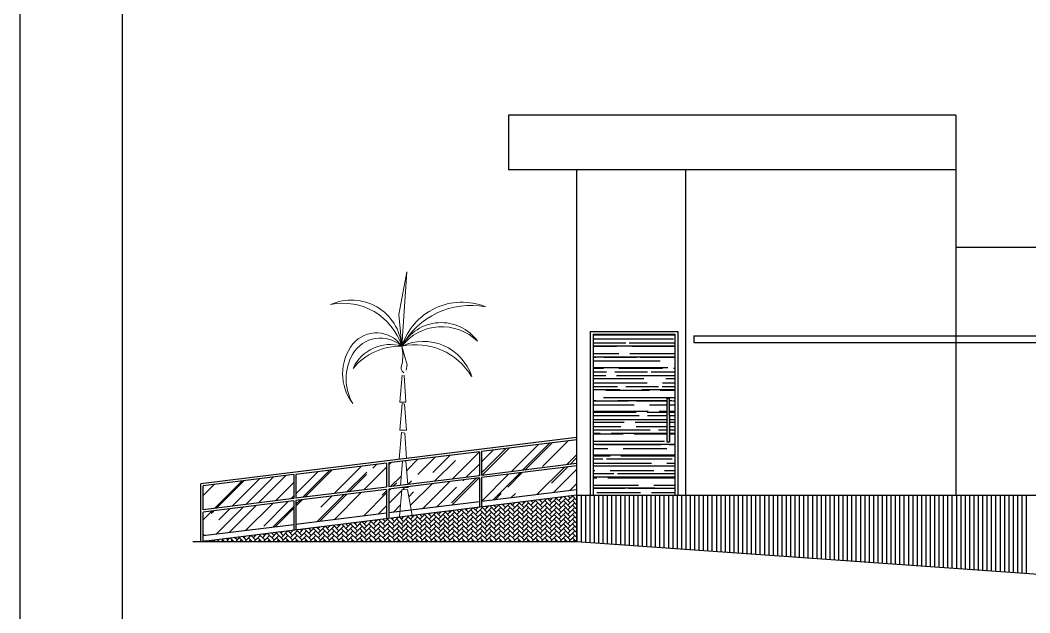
# Model space of a CAD drawing. Extents: x -165 to 197, y 154 to 653.
# Drawn here: x 10.19 to 28.7, y 460.81 to 471.67 of the extents above; entities that cross this region are included whole.
import ezdxf

# ---------------------------------------------------------------- set-up
doc = ezdxf.new("R2010")
doc.units = 0
doc.header["$MEASUREMENT"] = 0
doc.layers.get('0').update_dxf_attribs({"linetype": 'CONTINUOUS'})
for name, color, linetype, lineweight in [('AIT-PAREDE', 4, 'CONTINUOUS', 30), ('FININHA', 251, 'CONTINUOUS', 25), ('GESSO', 4, 'CONTINUOUS', 25), ('LAYOUT', 251, 'CONTINUOUS', 25), ('TERRENO', 252, 'CONTINUOUS', 25), ('VEGETAÇÃO', 82, 'CONTINUOUS', 0), ('vista 3', 7, 'CONTINUOUS', 25)]:
    doc.layers.add(name, color=color, linetype=linetype, lineweight=lineweight)
for name, color, linetype in [('DECK', 34, 'CONTINUOUS'), ('MARGEM', 4, 'CONTINUOUS'), ('PAREDE', 4, 'CONTINUOUS'), ('REVESTIMENTO', 9, 'CONTINUOUS')]:
    doc.layers.add(name, color=color, linetype=linetype)
pattern_1 = [(45, (-9.1222, -2.8034), (0.42426407, 1.13137085), [7.5, -1, 2.5, -0.5]), (45, (-8.82874, -2.1564), (-0.8237794, 0.1166726), [1.5, -0.165, 3, -0.375]), (45, (-9.24593, -2.3261), (1.60159686, 2.0753584), [4, -0.7, 2, -0.5])]

msp = doc.modelspace()

# ---------------------------------------------------------------- hatches: boundary and pattern name
at = {"layer": 'DECK'}
h = msp.add_hatch(dxfattribs=at)
h.set_pattern_fill('AR-RROOF', color=256, scale=0.2, style=0)
h.set_pattern_definition([(0, (124.62828, 394.1053), (0.44, 0.2), [3, -0.4, 1, -0.2]), (0, (124.89428, 394.2053), (-0.2, 0.266), [0.6, -0.066, 1.2, -0.15]), (0, (124.72828, 394.2753), (1.04, 0.134), [1.6, -0.28, 0.8, -0.2])])
h.paths.add_polyline_path([(22.198, 465.917), (20.696, 465.917), (20.696, 462.967), (22.198, 462.967)])
h.paths.add_polyline_path([(22.098, 464.742), (22.098, 463.942), (22.048, 463.942), (22.048, 464.742)])
at = {"layer": 'FININHA'}
h = msp.add_hatch(color=256, dxfattribs=at)
h.set_gradient(color1=(166, 168, 171), tint=1)
h.paths.add_polyline_path([(22.098, 464.742), (22.048, 464.742), (22.048, 463.942), (22.098, 463.942), (22.098, 464.223), (22.098, 464.442)])
at = {"layer": 'GESSO'}
h = msp.add_hatch(dxfattribs=at)
h.set_pattern_fill('AR-RROOF', color=256, scale=0.5, angle=45, style=0)
h.set_pattern_definition(pattern_1)
h.paths.add_polyline_path([(18.614, 463.285), (17.307, 463.124), (17.308, 463.11), (17.29, 463.11), (17.29, 463.07), (17.294, 463.07), (17.362, 462.694), (18.614, 462.848)])
h.paths.add_polyline_path([(17.193, 463.069), (17.29, 463.07), (17.29, 463.11), (17.195, 463.11), (16.952, 463.08), (16.952, 462.643), (17.158, 462.668)])
h.paths.add_polyline_path([(17.203, 463.591), (16.952, 463.56), (16.952, 463.121), (17.164, 463.147)])
h.paths.add_polyline_path([(18.614, 463.765), (17.245, 463.596), (17.266, 463.594), (17.303, 463.164), (18.614, 463.326)])
h.paths.add_polyline_path([(20.396, 463.546), (20.396, 463.985), (18.654, 463.77), (18.654, 463.331)])
h = msp.add_hatch(dxfattribs=at)
h.set_pattern_fill('AR-RROOF', color=256, scale=0.5, angle=45, style=0)
h.set_pattern_definition(pattern_1)
h.paths.add_polyline_path([(15.21, 462.906), (15.21, 463.345), (13.548, 463.14), (13.548, 462.701)])
h.paths.add_polyline_path([(13.548, 462.66), (13.548, 462.223), (15.21, 462.428), (15.21, 462.865)])
h.paths.add_polyline_path([(16.912, 463.075), (15.25, 462.87), (15.25, 462.433), (16.912, 462.638)])
h.paths.add_polyline_path([(16.912, 463.116), (16.912, 463.555), (15.25, 463.35), (15.25, 462.911)])
h = msp.add_hatch(dxfattribs=at)
h.set_pattern_fill('AR-RROOF', color=256, scale=0.5, angle=45, style=0)
h.set_pattern_definition(pattern_1)
h.paths.add_polyline_path([(20.396, 463.068), (20.396, 463.505), (18.654, 463.29), (18.654, 462.853)])
at = {"layer": 'REVESTIMENTO'}
h = msp.add_hatch(dxfattribs=at)
h.set_pattern_fill('AR-HBONE', color=256, scale=0.015, style=0)
h.set_pattern_definition([(45, (-9.122185, -2.80341), (0, 0.084852814), [0.18, -0.06]), (135, (-9.07976, -2.760985), (0, 0.084852814), [0.18, -0.06])])
h.paths.add_polyline_path([(20.396, 462.117), (20.396, 462.967), (13.548, 462.122), (13.548, 462.117)])

# ---------------------------------------------------------------- linework, layer by layer
msp.add_lwpolyline([(10.195, 493.944), (73.195, 493.944), (73.195, 449.394), (10.195, 449.394)], close=True)
at = {"layer": 'AIT-PAREDE'}
for p, q in [((27.348, 469.927), (19.146, 469.927)), ((19.146, 469.927), (19.146, 468.927)), ((27.348, 469.927), (27.348, 462.967)), ((27.348, 468.927), (19.146, 468.927)), ((20.396, 468.927), (20.396, 462.117)), ((22.392, 468.927), (22.392, 462.967)), ((38.608, 467.507), (27.348, 467.507)), ((20.396, 462.967), (49.008, 462.967)), ((20.396, 462.117), (13.358, 462.117))]:
    msp.add_line(p, q, dxfattribs=at)
at = {"layer": 'FININHA'}
for p, q in [((22.098, 464.742), (22.048, 464.742)), ((22.048, 464.742), (22.048, 463.942)), ((22.098, 464.442), (22.098, 464.742)), ((22.098, 464.442), (22.098, 464.223)), ((22.098, 464.223), (22.098, 463.942)), ((20.396, 464.025), (13.508, 463.175)), ((20.401, 463.985), (18.654, 463.77)), ((22.098, 463.942), (22.048, 463.942)), ((18.614, 463.765), (16.952, 463.56)), ((18.614, 463.765), (18.614, 463.326)), ((18.654, 463.77), (18.654, 463.331)), ((16.912, 463.555), (15.25, 463.35)), ((16.912, 463.555), (16.912, 463.116)), ((16.952, 463.56), (16.952, 463.121)), ((20.396, 463.546), (18.654, 463.331)), ((20.401, 463.506), (18.654, 463.29)), ((15.21, 463.345), (13.548, 463.14)), ((15.21, 463.345), (15.21, 462.906)), ((15.25, 463.35), (15.25, 462.911)), ((18.614, 463.326), (16.952, 463.121)), ((18.614, 463.285), (16.952, 463.08)), ((18.614, 463.285), (18.614, 462.747)), ((18.654, 463.29), (18.654, 462.752)), ((13.508, 462.117), (13.508, 463.175)), ((13.548, 462.701), (13.548, 463.14)), ((16.912, 463.116), (15.25, 462.911)), ((15.21, 462.906), (13.548, 462.701)), ((16.912, 463.075), (15.25, 462.87)), ((16.912, 463.075), (16.912, 462.537)), ((16.952, 463.08), (16.952, 462.542)), ((20.396, 463.068), (18.654, 462.853)), ((15.21, 462.865), (13.548, 462.66)), ((15.21, 462.865), (15.21, 462.327)), ((15.25, 462.87), (15.25, 462.332)), ((18.614, 462.848), (16.952, 462.643)), ((13.548, 462.117), (13.548, 462.66)), ((16.912, 462.638), (15.25, 462.433)), ((15.21, 462.428), (13.548, 462.223)), ((13.608, 462.13), (13.508, 462.117))]:
    msp.add_line(p, q, dxfattribs=at)
at = {"layer": 'LAYOUT', "lineweight": -2, "ltscale": 0.01}
for p, q in [((20.646, 465.967), (20.646, 462.967)), ((20.646, 465.967), (22.248, 465.967)), ((20.696, 465.917), (22.198, 465.917)), ((20.696, 465.917), (20.696, 462.967)), ((22.198, 465.917), (22.198, 462.967)), ((22.248, 465.967), (22.248, 462.967))]:
    msp.add_line(p, q, dxfattribs=at)
at = {"layer": 'MARGEM'}
msp.add_lwpolyline([(12.07, 493.194), (72.445, 493.194), (72.445, 450.144), (12.07, 450.144)], close=True, dxfattribs=at)
at = {"layer": 'PAREDE'}
msp.add_line((20.396, 462.967), (13.508, 462.117), dxfattribs=at)
at = {"layer": 'TERRENO', "linetype": 'Continuous'}
for p, q in [((20.403, 462.117), (20.403, 462.967)), ((20.483, 462.111), (20.483, 462.967)), ((20.563, 462.105), (20.563, 462.967)), ((20.643, 462.1), (20.643, 462.967)), ((20.723, 462.094), (20.723, 462.967)), ((20.803, 462.088), (20.803, 462.967)), ((20.883, 462.083), (20.883, 462.967)), ((20.963, 462.077), (20.963, 462.967)), ((21.043, 462.071), (21.043, 462.967)), ((21.123, 462.066), (21.123, 462.967)), ((21.203, 462.06), (21.203, 462.967)), ((21.283, 462.054), (21.283, 462.967)), ((21.363, 462.048), (21.363, 462.967)), ((21.443, 462.043), (21.443, 462.967)), ((21.523, 462.037), (21.523, 462.967)), ((21.603, 462.031), (21.603, 462.967)), ((21.683, 462.026), (21.683, 462.967)), ((21.763, 462.02), (21.763, 462.967)), ((21.843, 462.014), (21.843, 462.967)), ((21.923, 462.009), (21.923, 462.967)), ((22.003, 462.003), (22.003, 462.967)), ((22.083, 461.997), (22.083, 462.967)), ((22.163, 461.992), (22.163, 462.967)), ((22.243, 461.986), (22.243, 462.967)), ((22.323, 461.98), (22.323, 462.967)), ((22.403, 461.974), (22.403, 462.967)), ((22.483, 461.969), (22.483, 462.967)), ((22.563, 461.963), (22.563, 462.967)), ((22.643, 461.957), (22.643, 462.967)), ((22.723, 461.952), (22.723, 462.967)), ((22.803, 461.946), (22.803, 462.967)), ((22.883, 461.94), (22.883, 462.967)), ((22.963, 461.935), (22.963, 462.967)), ((23.043, 461.929), (23.043, 462.967)), ((23.123, 461.923), (23.123, 462.967)), ((23.203, 461.918), (23.203, 462.967)), ((23.283, 461.912), (23.283, 462.967)), ((23.363, 461.906), (23.363, 462.967)), ((23.443, 461.901), (23.443, 462.967)), ((23.523, 461.895), (23.523, 462.967)), ((23.603, 461.889), (23.603, 462.967)), ((23.683, 461.883), (23.683, 462.967)), ((23.763, 461.878), (23.763, 462.967)), ((23.843, 461.872), (23.843, 462.967)), ((23.923, 461.866), (23.923, 462.967)), ((24.003, 461.861), (24.003, 462.967)), ((24.083, 461.855), (24.083, 462.967)), ((24.163, 461.849), (24.163, 462.967)), ((24.243, 461.844), (24.243, 462.967)), ((24.323, 461.838), (24.323, 462.967)), ((24.403, 461.832), (24.403, 462.967)), ((24.483, 461.827), (24.483, 462.967)), ((24.563, 461.821), (24.563, 462.967)), ((24.643, 461.815), (24.643, 462.967)), ((24.723, 461.81), (24.723, 462.967)), ((24.803, 461.804), (24.803, 462.967)), ((24.883, 461.798), (24.883, 462.967)), ((24.963, 461.792), (24.963, 462.967)), ((25.043, 461.787), (25.043, 462.967)), ((25.123, 461.781), (25.123, 462.967)), ((25.203, 461.775), (25.203, 462.967)), ((25.283, 461.77), (25.283, 462.967)), ((25.363, 461.764), (25.363, 462.967)), ((25.443, 461.758), (25.443, 462.967)), ((25.523, 461.753), (25.523, 462.967)), ((25.603, 461.747), (25.603, 462.967)), ((25.683, 461.741), (25.683, 462.967)), ((25.763, 461.736), (25.763, 462.967)), ((25.843, 461.73), (25.843, 462.967)), ((25.923, 461.724), (25.923, 462.967)), ((26.003, 461.719), (26.003, 462.967)), ((26.083, 461.713), (26.083, 462.967)), ((26.163, 461.707), (26.163, 462.967)), ((26.243, 461.701), (26.243, 462.967)), ((26.323, 461.696), (26.323, 462.967)), ((26.403, 461.69), (26.403, 462.967)), ((26.483, 461.684), (26.483, 462.967)), ((26.563, 461.679), (26.563, 462.967)), ((26.643, 461.673), (26.643, 462.967)), ((26.723, 461.667), (26.723, 462.967)), ((26.803, 461.662), (26.803, 462.967)), ((26.883, 461.656), (26.883, 462.967)), ((26.963, 461.65), (26.963, 462.967)), ((27.043, 461.645), (27.043, 462.967)), ((27.123, 461.639), (27.123, 462.967)), ((27.203, 461.633), (27.203, 462.967)), ((27.283, 461.628), (27.283, 462.967)), ((27.363, 461.622), (27.363, 462.967)), ((27.443, 461.616), (27.443, 462.967)), ((27.523, 461.61), (27.523, 462.967)), ((27.603, 461.605), (27.603, 462.967)), ((27.683, 461.599), (27.683, 462.967)), ((27.763, 461.593), (27.763, 462.967)), ((27.843, 461.588), (27.843, 462.967)), ((27.923, 461.582), (27.923, 462.967)), ((28.003, 461.576), (28.003, 462.967)), ((28.083, 461.571), (28.083, 462.967)), ((28.163, 461.565), (28.163, 462.967)), ((28.243, 461.559), (28.243, 462.967)), ((28.323, 461.554), (28.323, 462.967)), ((28.403, 461.548), (28.403, 462.967)), ((28.483, 461.542), (28.483, 462.967)), ((28.563, 461.536), (28.563, 462.967)), ((28.643, 461.531), (28.643, 462.967)), ((38.258, 460.847), (20.396, 462.117))]:
    msp.add_line(p, q, dxfattribs=at)
at = {"layer": 'VEGETAÇÃO'}
for p, q in [((17.135, 466.28), (17.283, 467.062)), ((17.135, 466.28), (17.283, 467.062)), ((17.283, 467.062), (17.191, 465.698)), ((17.283, 467.062), (17.191, 465.698)), ((17.191, 465.698), (17.135, 466.28)), ((17.191, 465.698), (17.135, 466.28)), ((17.246, 465.504), (17.191, 465.698)), ((17.246, 465.504), (17.191, 465.698)), ((17.288, 465.354), (17.246, 465.504)), ((17.288, 465.354), (17.246, 465.504)), ((17.268, 465.257), (17.288, 465.354)), ((17.268, 465.257), (17.288, 465.354)), ((17.196, 465.165), (17.153, 464.675)), ((17.196, 465.165), (17.153, 464.675)), ((17.264, 464.675), (17.235, 465.164)), ((17.264, 464.675), (17.235, 465.164)), ((17.153, 464.675), (17.264, 464.675)), ((17.153, 464.675), (17.264, 464.675)), ((17.196, 464.648), (17.153, 464.158)), ((17.196, 464.648), (17.153, 464.158)), ((17.196, 464.648), (17.238, 464.637)), ((17.196, 464.648), (17.238, 464.637)), ((17.276, 464.158), (17.238, 464.637)), ((17.276, 464.158), (17.238, 464.637)), ((17.185, 464.117), (17.142, 463.627)), ((17.185, 464.117), (17.142, 463.627)), ((17.153, 464.158), (17.276, 464.158)), ((17.153, 464.158), (17.276, 464.158)), ((17.185, 464.117), (17.247, 464.106)), ((17.185, 464.117), (17.247, 464.106)), ((17.275, 463.64), (17.247, 464.106)), ((17.275, 463.64), (17.247, 464.106)), ((17.142, 463.627), (17.169, 463.627)), ((17.142, 463.627), (17.169, 463.627)), ((17.203, 463.591), (17.164, 463.147)), ((17.203, 463.591), (17.164, 463.147)), ((17.245, 463.596), (17.266, 463.594)), ((17.245, 463.596), (17.266, 463.594)), ((17.303, 463.164), (17.266, 463.594)), ((17.303, 463.164), (17.266, 463.594)), ((17.195, 463.11), (17.308, 463.11)), ((17.195, 463.11), (17.308, 463.11)), ((17.308, 463.11), (17.307, 463.124)), ((17.308, 463.11), (17.307, 463.124)), ((17.193, 463.069), (17.15, 462.579)), ((17.193, 463.069), (17.294, 463.07)), ((17.193, 463.069), (17.294, 463.07)), ((17.38, 462.595), (17.294, 463.07))]:
    msp.add_line(p, q, dxfattribs=at)
for centre, radius, start, end in [((16.267, 465.616), 0.927, 5.0581, 114.2818), ((16.267, 465.616), 0.927, 5.0581, 114.2818), ((16.115, 465.357), 1.128, 17.6167, 101.7232), ((16.115, 465.357), 1.128, 17.6167, 101.7232), ((18.294, 465.344), 1.159, 68.2647, 162.2163), ((18.294, 465.344), 1.159, 68.2647, 162.2163), ((18.459, 464.996), 1.45, 79.4745, 151.0064), ((18.459, 464.996), 1.45, 79.4745, 151.0064), ((17.912, 465.311), 0.819, 35.6079, 151.7657), ((17.924, 465.12), 0.934, 45.5975, 141.7761), ((16.726, 465.375), 0.566, 34.7913, 139.7165), ((16.994, 465.193), 0.889, 141.925, 217.9539), ((16.8, 465.257), 0.59, 48.429, 149.2624), ((16.8, 465.257), 0.59, 48.429, 149.2624), ((16.98, 464.978), 0.751, 73.7271, 155.1953), ((17.168, 464.564), 1.134, 88.867, 140.0555), ((17.586, 464.854), 0.932, 18.1814, 115.0633), ((17.443, 464.523), 1.201, 31.1258, 102.1188), ((16.439, 465.526), 0.771, 347.8049, 12.8913), ((16.439, 465.526), 0.771, 347.8049, 12.8913), ((17.079, 465.102), 0.909, 149.8671, 210.1329), ((17.29, 465.307), 0.113, 149.8689, 238.0736), ((17.29, 465.307), 0.113, 149.8689, 238.0736)]:
    msp.add_arc(centre, radius, start, end, dxfattribs=at)
at = {"layer": 'vista 3'}
for p, q in [((22.542, 465.887), (22.542, 465.767)), ((22.542, 465.887), (29.856, 465.887)), ((22.542, 465.767), (29.856, 465.767))]:
    msp.add_line(p, q, dxfattribs=at)

doc.saveas('drawing.dxf')
